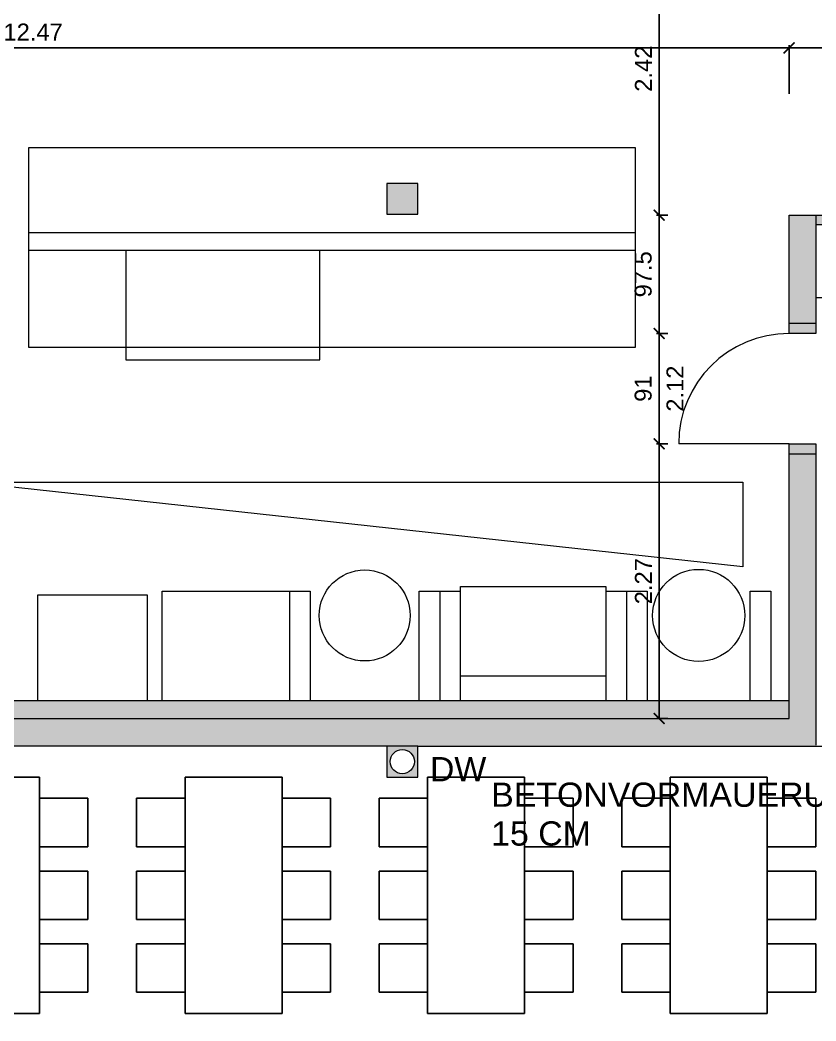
# Model space of a CAD drawing. Header units: metres. Extents: x 5.3 to 99.3, y 16.8 to 86.8.
# Drawn here: x 21.02 to 27.59, y 34.37 to 42.63 of the extents above; entities that cross this region are included whole.
import ezdxf

# ---------------------------------------------------------------- set-up
doc = ezdxf.new("R2010")
doc.units = ezdxf.units.M
for name, color, linetype in [('BEMASSUNG', 7, 'Continuous'), ('GRUNDRISS', 1, 'Continuous'), ('MÖBEL', 7, 'Continuous'), ('SCHRAFFUR', 7, 'Continuous'), ('TEXT', 7, 'Continuous')]:
    doc.layers.add(name, color=color, linetype=linetype)
doc.layers.get('0').off()
doc.styles.add('0.20', font='arial.ttf', dxfattribs={"height": 0.2})
doc.styles.get("Standard").update_dxf_attribs({"font": 'arial.ttf'})
doc.dimstyles.new('cm', dxfattribs={"dimscale": 0.1, "dimtxt": 1.4, "dimasz": 0.9, "dimexe": 0.2275, "dimexo": 10, "dimgap": 0.6, "dimtad": 1, "dimlfac": 100, "dimzin": 12, "dimdsep": 46, "dimlunit": 6, "dimtxsty": 'Standard', "dimblk": 'ARCHTICK', "dimcen": 0.09, "dimadec": 0, "dimazin": 0, "dimtfac": 1, "dimtofl": 0, "dimtmove": 0, "dimatfit": 2, "dimfxl": 15, "dimfxlon": 1, "dimtolj": 1, "dimtzin": 0, "dimarcsym": 0})
doc.dimstyles.new('m', dxfattribs={"dimscale": 0.1, "dimtxt": 1.4, "dimasz": 0.9, "dimexe": 0.2275, "dimexo": 10, "dimgap": 0.6, "dimtad": 1, "dimzin": 4, "dimdsep": 46, "dimlunit": 6, "dimtxsty": 'Standard', "dimblk": 'ARCHTICK', "dimcen": 0.09, "dimadec": 0, "dimazin": 0, "dimtfac": 1, "dimtofl": 0, "dimtmove": 0, "dimatfit": 2, "dimfxl": 10, "dimfxlon": 1, "dimtolj": 1, "dimtzin": 0, "dimarcsym": 0})
doc.dimstyles.new('Türen', dxfattribs={"dimscale": 0.1, "dimtxt": 1.4, "dimasz": 0.9, "dimexe": 0.2275, "dimexo": 10, "dimgap": 0.6, "dimtad": 1, "dimlfac": 100, "dimzin": 12, "dimdsep": 46, "dimlunit": 6, "dimtxsty": 'Standard', "dimblk": 'ARCHTICK', "dimcen": 0.09, "dimadec": 0, "dimazin": 0, "dimtfac": 1, "dimtofl": 0, "dimtmove": 0, "dimatfit": 2, "dimfxl": 1, "dimtolj": 1, "dimtzin": 0, "dimarcsym": 0})

# ---------------------------------------------------------------- blocks, each defined once
blk = doc.blocks.new('_ArchTick')
at = {"color": 0, "linetype": 'ByBlock', "const_width": 0.15}
blk.add_lwpolyline([(-0.5, -0.5), (0.5, 0.5)], dxfattribs=at)
blk = doc.blocks.new('*D72')
at = {"layer": 'BEMASSUNG', "color": 0, "lineweight": -2, "transparency": 16777216}
for p, q in [((14.8961, 28.1329), (14.8961, 27.1101)), ((83.4561, 28.1329), (83.4561, 27.1101)), ((14.8961, 27.1329), (83.4561, 27.1329))]:
    blk.add_line(p, q, dxfattribs=at)
at = {"layer": 'Defpoints', "color": 0, "lineweight": 18, "transparency": 16777216}
for p in [(83.4561, 61.4559), (14.8961, 36.3859), (83.4561, 27.1329)]:
    blk.add_point(p, dxfattribs=at)
at = {"layer": 'BEMASSUNG', "color": 0, "lineweight": -2, "transparency": 16777216, "xscale": 0.09000000000000001, "yscale": 0.09000000000000001, "zscale": 0.09000000000000001, "rotation": 180}
blk.add_blockref('_ArchTick', (14.8961, 27.1329), dxfattribs=at)
at = {"layer": 'BEMASSUNG', "color": 0, "lineweight": -2, "transparency": 16777216, "xscale": 0.09000000000000001, "yscale": 0.09000000000000001, "zscale": 0.09000000000000001}
blk.add_blockref('_ArchTick', (83.4561, 27.1329), dxfattribs=at)
at = {"layer": 'BEMASSUNG', "color": 0, "lineweight": 18, "transparency": 16777216, "insert": (49.1761, 27.2644), "char_height": 0.14, "attachment_point": 5}
blk.add_mtext('\\A1;68.56', dxfattribs=at)
blk = doc.blocks.new('*D74')
at = {"layer": 'BEMASSUNG', "color": 0, "lineweight": -2, "transparency": 16777216}
for p, q in [((19.5361, 28.9329), (19.5361, 27.9101)), ((42.7361, 28.9329), (42.7361, 27.9101)), ((19.5361, 27.9329), (42.7361, 27.9329))]:
    blk.add_line(p, q, dxfattribs=at)
at = {"layer": 'Defpoints', "color": 0, "lineweight": 18, "transparency": 16777216}
for p in [(19.5361, 36.3859), (42.7361, 31.7459), (42.7361, 27.9329)]:
    blk.add_point(p, dxfattribs=at)
at = {"layer": 'BEMASSUNG', "color": 0, "lineweight": -2, "transparency": 16777216, "xscale": 0.09000000000000001, "yscale": 0.09000000000000001, "zscale": 0.09000000000000001, "rotation": 180}
blk.add_blockref('_ArchTick', (19.5361, 27.9329), dxfattribs=at)
at = {"layer": 'BEMASSUNG', "color": 0, "lineweight": -2, "transparency": 16777216, "xscale": 0.09000000000000001, "yscale": 0.09000000000000001, "zscale": 0.09000000000000001}
blk.add_blockref('_ArchTick', (42.7361, 27.9329), dxfattribs=at)
at = {"layer": 'BEMASSUNG', "color": 0, "lineweight": 18, "transparency": 16777216, "insert": (31.1361, 28.0644), "char_height": 0.14, "attachment_point": 5}
blk.add_mtext('\\A1;23.20', dxfattribs=at)
blk = doc.blocks.new('*D166')
at = {"layer": 'BEMASSUNG', "color": 0, "lineweight": -2, "transparency": 16777216}
for p, q in [((14.8961, 42.2799), (14.8961, 42.4204)), ((27.3661, 42.0179), (27.3661, 42.4204)), ((14.8961, 42.3976), (27.3661, 42.3976))]:
    blk.add_line(p, q, dxfattribs=at)
at = {"layer": 'Defpoints', "color": 0, "lineweight": 18, "transparency": 16777216}
for p in [(27.3661, 42.3976), (14.8961, 41.2799), (27.3661, 41.0179)]:
    blk.add_point(p, dxfattribs=at)
at = {"layer": 'BEMASSUNG', "color": 0, "lineweight": -2, "transparency": 16777216, "xscale": 0.09000000000000001, "yscale": 0.09000000000000001, "zscale": 0.09000000000000001, "rotation": 180}
blk.add_blockref('_ArchTick', (14.8961, 42.3976), dxfattribs=at)
at = {"layer": 'BEMASSUNG', "color": 0, "lineweight": -2, "transparency": 16777216, "xscale": 0.09000000000000001, "yscale": 0.09000000000000001, "zscale": 0.09000000000000001}
blk.add_blockref('_ArchTick', (27.3661, 42.3976), dxfattribs=at)
at = {"layer": 'BEMASSUNG', "color": 0, "lineweight": 18, "transparency": 16777216, "insert": (21.1311, 42.5279), "char_height": 0.14, "attachment_point": 5}
blk.add_mtext('\\A1;12.47', dxfattribs=at)
blk = doc.blocks.new('*D167')
at = {"layer": 'BEMASSUNG', "color": 0, "lineweight": -2, "transparency": 16777216}
for p, q in [((27.3661, 42.0179), (27.3661, 42.4204)), ((29.8861, 42.0179), (29.8861, 42.4204)), ((27.3661, 42.3976), (29.8861, 42.3976))]:
    blk.add_line(p, q, dxfattribs=at)
at = {"layer": 'Defpoints', "color": 0, "lineweight": 18, "transparency": 16777216}
for p in [(29.8861, 42.3976), (27.3661, 41.0179), (29.8861, 41.0179)]:
    blk.add_point(p, dxfattribs=at)
at = {"layer": 'BEMASSUNG', "color": 0, "lineweight": -2, "transparency": 16777216, "xscale": 0.09000000000000001, "yscale": 0.09000000000000001, "zscale": 0.09000000000000001, "rotation": 180}
blk.add_blockref('_ArchTick', (27.3661, 42.3976), dxfattribs=at)
at = {"layer": 'BEMASSUNG', "color": 0, "lineweight": -2, "transparency": 16777216, "xscale": 0.09000000000000001, "yscale": 0.09000000000000001, "zscale": 0.09000000000000001}
blk.add_blockref('_ArchTick', (29.8861, 42.3976), dxfattribs=at)
at = {"layer": 'BEMASSUNG', "color": 0, "lineweight": 18, "transparency": 16777216, "insert": (28.6261, 42.5291), "char_height": 0.14, "attachment_point": 5}
blk.add_mtext('\\A1;2.52', dxfattribs=at)
blk = doc.blocks.new('*D225')
at = {"layer": 'BEMASSUNG', "color": 0, "lineweight": -2, "transparency": 16777216}
for p, q in [((27.2952, 43.4329), (26.2724, 43.4329)), ((26.2952, 43.4329), (26.2952, 41.0179)), ((26.3661, 41.0179), (26.2724, 41.0179))]:
    blk.add_line(p, q, dxfattribs=at)
at = {"layer": 'Defpoints', "color": 0, "lineweight": 18, "transparency": 16777216}
for p in [(28.7861, 43.4329), (26.2952, 41.0179), (27.3661, 41.0179)]:
    blk.add_point(p, dxfattribs=at)
at = {"layer": 'BEMASSUNG', "color": 0, "lineweight": -2, "transparency": 16777216, "xscale": 0.09000000000000001, "yscale": 0.09000000000000001, "zscale": 0.09000000000000001}
for p, rotation in [((26.2952, 43.4329), 90), ((26.2952, 41.0179), 270)]:
    blk.add_blockref('_ArchTick', p, dxfattribs=dict(at, rotation=rotation))
at = {"layer": 'BEMASSUNG', "color": 0, "lineweight": 18, "transparency": 16777216, "insert": (26.1649, 42.2254), "char_height": 0.14, "attachment_point": 5, "rotation": 90}
blk.add_mtext('\\A1;2.42', dxfattribs=at)
blk = doc.blocks.new('*D226')
at = {"layer": 'BEMASSUNG', "color": 0, "lineweight": -2, "transparency": 16777216}
for p, q in [((26.3661, 41.0179), (26.2724, 41.0179)), ((26.2952, 41.0179), (26.2952, 40.0429)), ((26.3661, 40.0429), (26.2724, 40.0429))]:
    blk.add_line(p, q, dxfattribs=at)
at = {"layer": 'Defpoints', "color": 0, "lineweight": 18, "transparency": 16777216}
for p in [(27.3661, 41.0179), (26.2952, 40.0429), (27.3661, 40.0429)]:
    blk.add_point(p, dxfattribs=at)
at = {"layer": 'BEMASSUNG', "color": 0, "lineweight": -2, "transparency": 16777216, "xscale": 0.09000000000000001, "yscale": 0.09000000000000001, "zscale": 0.09000000000000001}
for p, rotation in [((26.2952, 41.0179), 90), ((26.2952, 40.0429), 270)]:
    blk.add_blockref('_ArchTick', p, dxfattribs=dict(at, rotation=rotation))
at = {"layer": 'BEMASSUNG', "color": 0, "lineweight": 18, "transparency": 16777216, "insert": (26.1637, 40.5304), "char_height": 0.14, "attachment_point": 5, "rotation": 90}
blk.add_mtext('\\A1;97.5', dxfattribs=at)
blk = doc.blocks.new('*D227')
at = {"layer": 'BEMASSUNG', "color": 0, "lineweight": -2, "transparency": 16777216}
for p, q in [((26.3661, 40.0429), (26.2724, 40.0429)), ((26.2952, 40.0429), (26.2952, 39.1329)), ((26.3661, 39.1329), (26.2724, 39.1329))]:
    blk.add_line(p, q, dxfattribs=at)
at = {"layer": 'Defpoints', "color": 0, "lineweight": 18, "transparency": 16777216}
for p in [(27.3661, 40.0429), (26.2952, 39.1329), (27.3661, 39.1329)]:
    blk.add_point(p, dxfattribs=at)
at = {"layer": 'BEMASSUNG', "color": 0, "lineweight": -2, "transparency": 16777216, "xscale": 0.09000000000000001, "yscale": 0.09000000000000001, "zscale": 0.09000000000000001}
for p, rotation in [((26.2952, 40.0429), 90), ((26.2952, 39.1329), 270)]:
    blk.add_blockref('_ArchTick', p, dxfattribs=dict(at, rotation=rotation))
at = {"layer": 'BEMASSUNG', "color": 0, "lineweight": 18, "transparency": 16777216, "char_height": 0.14, "attachment_point": 5, "rotation": 90}
for s, insert in [('\\A1;2.12', (26.4255, 39.5879)), ('\\A1;91', (26.1637, 39.5879))]:
    blk.add_mtext(s, dxfattribs=dict(at, insert=insert))
blk = doc.blocks.new('*D228')
at = {"layer": 'BEMASSUNG', "color": 0, "lineweight": -2, "transparency": 16777216}
for p, q in [((26.3661, 39.1329), (26.2724, 39.1329)), ((26.2952, 39.1329), (26.2952, 36.8679)), ((26.3661, 36.8679), (26.2724, 36.8679))]:
    blk.add_line(p, q, dxfattribs=at)
at = {"layer": 'Defpoints', "color": 0, "lineweight": 18, "transparency": 16777216}
for p in [(27.3661, 39.1329), (26.2952, 36.8679), (27.3661, 36.8679)]:
    blk.add_point(p, dxfattribs=at)
at = {"layer": 'BEMASSUNG', "color": 0, "lineweight": -2, "transparency": 16777216, "xscale": 0.09000000000000001, "yscale": 0.09000000000000001, "zscale": 0.09000000000000001}
for p, rotation in [((26.2952, 39.1329), 90), ((26.2952, 36.8679), 270)]:
    blk.add_blockref('_ArchTick', p, dxfattribs=dict(at, rotation=rotation))
at = {"layer": 'BEMASSUNG', "color": 0, "lineweight": 18, "transparency": 16777216, "insert": (26.1649, 38.0004), "char_height": 0.14, "attachment_point": 5, "rotation": 90}
blk.add_mtext('\\A1;2.27', dxfattribs=at)

msp = doc.modelspace()

# ---------------------------------------------------------------- hatches: boundary and pattern name
at = {"layer": 'SCHRAFFUR', "lineweight": 18, "transparency": 33554687}
h = msp.add_hatch(color=256, dxfattribs=at)
h.dxf.hatch_style = 1
h.paths.add_polyline_path([(19.69607, 53.59287), (19.57607, 53.59287), (19.57607, 52.42987), (19.66307, 52.42987), (19.69607, 52.42987)])
h.paths.add_polyline_path([(19.76007, 37.01787), (27.36607, 37.01787), (27.36607, 39.04787), (27.58607, 39.04787), (27.58607, 36.63987), (24.30307, 36.63987), (24.04907, 36.63987), (19.76007, 36.63987), (19.76007, 36.64787)])
h = msp.add_hatch(color=256, dxfattribs=at)
h.dxf.hatch_style = 1
h.paths.add_polyline_path([(43.16607, 52.42987), (43.01107, 52.42987), (43.01107, 52.17587), (43.16607, 52.17587)])
h.paths.add_polyline_path([(43.01107, 52.42987), (42.86307, 52.42987), (42.86307, 52.17587), (43.01107, 52.17587)])
h.paths.add_polyline_path([(42.86307, 52.42987), (42.60907, 52.42987), (42.60907, 52.17587), (42.86307, 52.17587)])
h.paths.add_polyline_path([(42.83607, 52.30287, -1), (42.63607, 52.30287, -1)], flags=16)
h.paths.add_polyline_path([(38.22307, 52.42987), (37.96907, 52.42987), (37.96907, 52.17587), (38.22307, 52.17587)])
h.paths.add_polyline_path([(33.58307, 52.42987), (33.32907, 52.42987), (33.32907, 52.17587), (33.58307, 52.17587)])
h.paths.add_polyline_path([(38.22307, 47.93987), (37.96907, 47.93987), (37.96907, 47.68587), (38.22307, 47.68587)])
h.paths.add_polyline_path([(33.58307, 47.93987), (33.32907, 47.93987), (33.32907, 47.68587), (33.58307, 47.68587)])
h.paths.add_polyline_path([(28.94307, 52.42987), (28.68907, 52.42987), (28.68907, 52.17587), (28.94307, 52.17587)])
h.paths.add_polyline_path([(24.30307, 52.42987), (24.04907, 52.42987), (24.04907, 52.17587), (24.30307, 52.17587)])
h.paths.add_polyline_path([(24.30307, 47.93987), (24.04907, 47.93987), (24.04907, 47.68587), (24.16607, 47.68587), (24.30307, 47.68587)])
h.paths.add_polyline_path([(33.58307, 41.27987), (33.32907, 41.27987), (33.32907, 41.02587), (33.58307, 41.02587)])
h.paths.add_polyline_path([(28.94307, 41.27987), (28.68907, 41.27987), (28.68907, 41.02587), (28.94307, 41.02587)])
h.paths.add_polyline_path([(34.39607, 40.99287), (34.29607, 40.99287), (34.29607, 40.94287), (34.39607, 40.94287)])
h.paths.add_polyline_path([(34.29607, 41.01787), (27.58607, 41.01787), (27.58607, 40.93787), (34.29607, 40.93787)])
h.paths.add_polyline_path([(33.62607, 39.95287), (30.47607, 39.95287), (30.47607, 40.93787), (30.32607, 40.93787), (30.32607, 38.94287), (28.50607, 38.94287), (28.50607, 38.79287), (37.16607, 38.79287), (37.16607, 38.94287), (30.47607, 38.94287), (30.47607, 39.80287), (33.62607, 39.80287)])
h.paths.add_polyline_path([(27.58607, 41.01787), (27.36607, 41.01787), (27.36607, 40.12787), (27.58607, 40.12787)])
h.paths.add_polyline_path([(27.58607, 40.12787), (27.36607, 40.12787), (27.36607, 40.04287), (27.58607, 40.04287)])
h.paths.add_polyline_path([(24.30307, 41.27987), (24.04907, 41.27987), (24.04907, 41.02587), (24.30307, 41.02587)])
h.paths.add_polyline_path([(27.58607, 39.13287), (27.36607, 39.13287), (27.36607, 39.09037), (27.36607, 39.04787), (27.58607, 39.04787)])
h.paths.add_polyline_path([(51.09307, 52.36287), (51.01307, 52.36287), (51.01307, 51.30287), (51.09307, 51.30287)])
h.paths.add_polyline_path([(51.09307, 50.50287), (51.01307, 50.50287), (51.01307, 49.59287), (47.49607, 49.59287), (47.49607, 49.51287), (51.57107, 49.51287), (51.57107, 49.59287), (51.09307, 49.59287)])
h.paths.add_polyline_path([(51.03807, 52.41287), (49.83307, 52.41287), (49.83307, 52.36287), (51.03807, 52.36287)])
h.paths.add_polyline_path([(49.57907, 52.41287), (47.49607, 52.41287), (47.49607, 52.36287), (49.57907, 52.36287)])
h.paths.add_polyline_path([(53.39807, 52.41287), (51.03807, 52.41287), (51.03807, 52.36287), (51.09307, 52.36287), (53.39807, 52.36287)])
h.paths.add_polyline_path([(58.55907, 52.41287), (57.35807, 52.41287), (57.35807, 52.36287), (58.55907, 52.36287)])
h.paths.add_polyline_path([(57.35807, 52.41287), (56.15307, 52.41287), (56.15307, 52.36287), (57.35807, 52.36287)])
h.paths.add_polyline_path([(56.15307, 52.41287), (54.94807, 52.41287), (54.94807, 52.36287), (56.15307, 52.36287)])
h.paths.add_polyline_path([(54.94807, 52.41287), (54.39807, 52.41287), (54.39807, 52.36287), (54.94807, 52.36287)])
h.paths.add_polyline_path([(58.68907, 52.17587), (58.60907, 52.17587), (58.60907, 51.30287), (58.68907, 51.30287)])
h.paths.add_polyline_path([(58.68907, 50.50287), (58.60907, 50.50287), (58.60907, 49.59287), (58.68907, 49.59287)])
h.paths.add_polyline_path([(58.57907, 51.73287), (58.52907, 51.73287), (58.52907, 50.87287), (58.57907, 50.87287)])
h.paths.add_polyline_path([(65.38607, 48.86287), (68.07607, 48.86287), (68.07607, 48.94287), (64.26607, 48.94287), (64.26607, 48.86287), (65.30607, 48.86287), (65.30607, 43.54687), (65.38607, 43.54687)])
h.paths.add_polyline_path([(67.53907, 52.41287), (59.89307, 52.41287), (59.89307, 52.19287), (67.53907, 52.19287)])
h = msp.add_hatch(color=256, dxfattribs=at)
h.dxf.hatch_style = 1
h.paths.add_polyline_path([(24.30307, 36.63987), (24.04907, 36.63987), (24.04907, 36.38587), (24.30307, 36.38587)])
h.paths.add_polyline_path([(24.07607, 36.51287, -1), (24.27607, 36.51287, -1)], flags=16)
h.paths.add_polyline_path([(28.94307, 36.63987), (28.68907, 36.63987), (28.68907, 36.38587), (28.94307, 36.38587)])
h.paths.add_polyline_path([(33.58307, 36.63987), (33.32907, 36.63987), (33.32907, 36.38587), (33.58307, 36.38587)])
h.paths.add_polyline_path([(38.22307, 36.63987), (37.96907, 36.63987), (37.96907, 36.38587), (38.22307, 36.38587)])
h.paths.add_polyline_path([(38.22307, 41.27987), (37.96907, 41.27987), (37.96907, 41.02587), (38.22307, 41.02587)])
h.paths.add_polyline_path([(36.27607, 40.94287), (35.41607, 40.94287), (35.41607, 40.79287), (35.78607, 40.79287), (35.78607, 40.66287), (35.92607, 40.66287), (35.92607, 40.79287), (36.27607, 40.79287)])
h.paths.add_polyline_path([(36.96607, 40.94287), (36.27607, 40.94287), (36.27607, 40.79287), (36.96607, 40.79287)])

# ---------------------------------------------------------------- linework, layer by layer
at = {"layer": 'GRUNDRISS', "lineweight": 18, "transparency": 33554687}
for p, q in [((21.09607, 41.57587), (26.09607, 41.57587)), ((21.09607, 39.92587), (21.09607, 41.57587)), ((26.09607, 41.57587), (26.09607, 39.92587)), ((24.30307, 41.27987), (24.04907, 41.27987)), ((24.04907, 41.27987), (24.04907, 41.02587)), ((24.30307, 41.02587), (24.30307, 41.27987)), ((24.04907, 41.02587), (24.30307, 41.02587)), ((27.36607, 40.04287), (27.36607, 41.01787)), ((27.36607, 41.01787), (34.29607, 41.01787)), ((27.58607, 41.01787), (27.58607, 40.04287)), ((34.29607, 40.93787), (27.58607, 40.93787)), ((21.09607, 40.87587), (26.09607, 40.87587)), ((26.09607, 40.72587), (21.09607, 40.72587)), ((21.89607, 40.72587), (21.89607, 39.82587)), ((23.49607, 39.82587), (23.49607, 40.72587)), ((27.58607, 40.33787), (30.32607, 40.33787)), ((27.36607, 40.12787), (27.58607, 40.12787)), ((27.58607, 40.04287), (27.36607, 40.04287)), ((26.09607, 39.92587), (21.09607, 39.92587)), ((21.89607, 39.82587), (23.49607, 39.82587)), ((27.36607, 39.13287), (26.45607, 39.13287)), ((27.36607, 39.09037), (27.36607, 39.13287)), ((27.36607, 39.13287), (27.58607, 39.13287)), ((27.58607, 39.13287), (27.58607, 36.64787)), ((27.36607, 36.86787), (27.36607, 39.09037)), ((27.58607, 39.04787), (27.36607, 39.04787)), ((20.58607, 38.81787), (26.98607, 38.81787)), ((26.98607, 38.11787), (20.58607, 38.81787)), ((26.98607, 38.81787), (26.98607, 38.11787)), ((21.17107, 37.01787), (21.17107, 37.88787)), ((21.17107, 37.88787), (22.07107, 37.88787)), ((22.07107, 37.88787), (22.07107, 37.01787)), ((22.19607, 37.01787), (22.19607, 37.91787)), ((22.19607, 37.91787), (23.41607, 37.91787)), ((23.24607, 37.91787), (23.24607, 37.01787)), ((23.41607, 37.91787), (23.41607, 37.01787)), ((24.31607, 37.01787), (24.31607, 37.91787)), ((24.31607, 37.91787), (24.65607, 37.91787)), ((24.48607, 37.91787), (24.48607, 37.01787)), ((24.65607, 37.01787), (24.65607, 37.95787)), ((24.65607, 37.95787), (25.85607, 37.95787)), ((25.85607, 37.95787), (25.85607, 37.01787)), ((25.85607, 37.91787), (26.19607, 37.91787)), ((26.02607, 37.91787), (26.02607, 37.01787)), ((26.19607, 37.91787), (26.19607, 37.01787)), ((27.04607, 37.01787), (27.04607, 37.91787)), ((27.04607, 37.91787), (27.21607, 37.91787)), ((27.21607, 37.91787), (27.21607, 37.01787)), ((25.85607, 37.21787), (24.65607, 37.21787)), ((19.76007, 37.01787), (27.36607, 37.01787)), ((19.76007, 36.86787), (27.36607, 36.86787)), ((24.04907, 36.63987), (19.76007, 36.63987)), ((24.30307, 36.63987), (24.04907, 36.63987)), ((24.04907, 36.63987), (24.04907, 36.38587)), ((24.30307, 36.63987), (37.96907, 36.63987)), ((24.30307, 36.38587), (24.30307, 36.63987)), ((24.04907, 36.38587), (24.30307, 36.38587))]:
    msp.add_line(p, q, dxfattribs=at)
for centre, radius in [((23.86607, 37.71787), 0.375), ((26.62107, 37.71787), 0.38), ((24.17607, 36.51287), 0.1)]:
    msp.add_circle(centre, radius, dxfattribs=at)
msp.add_arc((27.36607, 39.13287), 0.91, 90, 180, dxfattribs=at)
at = {"layer": 'MÖBEL', "linetype": 'Continuous'}
for p, q in [((21.18307, 36.38587), (20.38307, 36.38587)), ((21.18307, 36.38587), (21.18307, 34.43587)), ((23.18407, 36.38587), (22.38407, 36.38587)), ((22.38407, 36.38587), (22.38407, 34.43587)), ((23.18407, 36.38587), (23.18407, 34.43587)), ((24.38507, 36.38587), (24.38507, 34.43587)), ((25.18507, 36.38587), (24.38507, 36.38587)), ((25.18507, 36.38587), (25.18507, 34.43587)), ((26.38607, 36.38587), (26.38607, 34.43587)), ((27.18607, 36.38587), (26.38607, 36.38587)), ((27.18607, 36.38587), (27.18607, 34.43587)), ((21.18307, 36.21087), (21.58307, 36.21087)), ((21.58307, 35.81087), (21.58307, 36.21087)), ((21.98407, 35.81087), (21.98407, 36.21087)), ((21.98407, 36.21087), (22.38407, 36.21087)), ((23.18407, 36.21087), (23.58407, 36.21087)), ((23.58407, 35.81087), (23.58407, 36.21087)), ((23.98507, 35.81087), (23.98507, 36.21087)), ((23.98507, 36.21087), (24.38507, 36.21087)), ((25.18507, 36.21087), (25.58507, 36.21087)), ((25.58507, 35.81087), (25.58507, 36.21087)), ((25.98607, 35.81087), (25.98607, 36.21087)), ((25.98607, 36.21087), (26.38607, 36.21087)), ((27.18607, 36.21087), (27.58607, 36.21087)), ((27.58607, 35.81087), (27.58607, 36.21087)), ((21.18307, 35.81087), (21.58307, 35.81087)), ((21.98407, 35.81087), (22.38407, 35.81087)), ((23.18407, 35.81087), (23.58407, 35.81087)), ((23.98507, 35.81087), (24.38507, 35.81087)), ((25.18507, 35.81087), (25.58507, 35.81087)), ((25.98607, 35.81087), (26.38607, 35.81087)), ((27.18607, 35.81087), (27.58607, 35.81087)), ((21.18307, 35.61087), (21.58307, 35.61087)), ((21.58307, 35.61087), (21.58307, 35.21087)), ((21.98407, 35.61087), (21.98407, 35.21087)), ((21.98407, 35.61087), (22.38407, 35.61087)), ((23.18407, 35.61087), (23.58407, 35.61087)), ((23.58407, 35.61087), (23.58407, 35.21087)), ((23.98507, 35.61087), (23.98507, 35.21087)), ((23.98507, 35.61087), (24.38507, 35.61087)), ((25.18507, 35.61087), (25.58507, 35.61087)), ((25.58507, 35.61087), (25.58507, 35.21087)), ((25.98607, 35.61087), (25.98607, 35.21087)), ((25.98607, 35.61087), (26.38607, 35.61087)), ((27.18607, 35.61087), (27.58607, 35.61087)), ((27.58607, 35.61087), (27.58607, 35.21087)), ((21.18307, 35.21087), (21.58307, 35.21087)), ((21.98407, 35.21087), (22.38407, 35.21087)), ((23.18407, 35.21087), (23.58407, 35.21087)), ((23.98507, 35.21087), (24.38507, 35.21087)), ((25.18507, 35.21087), (25.58507, 35.21087)), ((25.98607, 35.21087), (26.38607, 35.21087)), ((27.18607, 35.21087), (27.58607, 35.21087)), ((21.18307, 35.01087), (21.58307, 35.01087)), ((21.58307, 35.01087), (21.58307, 34.61087)), ((21.98407, 35.01087), (21.98407, 34.61087)), ((21.98407, 35.01087), (22.38407, 35.01087)), ((23.18407, 35.01087), (23.58407, 35.01087)), ((23.58407, 35.01087), (23.58407, 34.61087)), ((23.98507, 35.01087), (23.98507, 34.61087)), ((23.98507, 35.01087), (24.38507, 35.01087)), ((25.18507, 35.01087), (25.58507, 35.01087)), ((25.58507, 35.01087), (25.58507, 34.61087)), ((25.98607, 35.01087), (25.98607, 34.61087)), ((25.98607, 35.01087), (26.38607, 35.01087)), ((27.18607, 35.01087), (27.58607, 35.01087)), ((27.58607, 35.01087), (27.58607, 34.61087)), ((21.18307, 34.61087), (21.58307, 34.61087)), ((21.98407, 34.61087), (22.38407, 34.61087)), ((23.18407, 34.61087), (23.58407, 34.61087)), ((23.98507, 34.61087), (24.38507, 34.61087)), ((25.18507, 34.61087), (25.58507, 34.61087)), ((25.98607, 34.61087), (26.38607, 34.61087)), ((27.18607, 34.61087), (27.58607, 34.61087)), ((20.38307, 34.43587), (21.18307, 34.43587)), ((22.38407, 34.43587), (23.18407, 34.43587)), ((24.38507, 34.43587), (25.18507, 34.43587)), ((26.38607, 34.43587), (27.18607, 34.43587))]:
    msp.add_line(p, q, dxfattribs=at)

# ---------------------------------------------------------------- texts
at = {"layer": 'TEXT', "linetype": 'Continuous', "char_height": 0.2, "attachment_point": 7, "style": '0.20'}
for s, insert in [('{DW}', (24.4039, 36.35057)), ('{BETONVORMAUERUNG}', (24.90906, 36.13717)), ('15 CM ', (24.90906, 35.81742))]:
    msp.add_mtext(s, dxfattribs=dict(at, insert=insert))

# ---------------------------------------------------------------- dimensions: what is measured, and where the dimension line sits
at = {"layer": 'BEMASSUNG', "lineweight": 18, "transparency": 33554687}
for base, p1, p2, picture, middle in [((83.45607, 27.13287), (14.89607, 36.38587), (83.45607, 61.45587), '*D72', (49.17607, 27.26436)), ((27.36607, 42.39764), (14.89607, 41.27987), (27.36607, 41.01787), '*D166', (21.13107, 42.52793))]:
    dim = msp.add_linear_dim(base=base, p1=p1, p2=p2, dimstyle='m', dxfattribs=at)
    dim.commit()
    dim.dimension.update_dxf_attribs({"geometry": picture, "text_midpoint": middle})
for base, p1, p2, dimstyle, override, picture, middle in [((26.2951716823, 41.0178749324), (28.7860697283, 43.4328749324), (27.3660697283, 41.0178749324), 'm', {"dimtmove": 1}, '*D225', (26.1648851885, 42.2253749324)), ((26.29517, 39.13287), (27.36607, 40.04287), (27.36607, 39.13287), 'Türen', {"dimpost": '\\X2.12\\X'}, '*D227', (26.29517, 39.58787)), ((26.2951716823, 36.8678749324), (27.3660697283, 39.1328749324), (27.3660697283, 36.8678749324), 'm', {"dimtmove": 1}, '*D228', (26.1648851885, 38.0003749324))]:
    dim = msp.add_linear_dim(base=base, p1=p1, p2=p2, angle=90, dimstyle=dimstyle, override=override, dxfattribs=at)
    dim.commit()
    dim.dimension.update_dxf_attribs({"geometry": picture, "text_midpoint": middle})
for base, p1, p2, picture, middle in [((29.88607, 42.39764), (27.36607, 41.01787), (29.88607, 41.01787), '*D167', (28.62607, 42.52912)), ((42.73607, 27.93287), (19.53607, 36.38587), (42.73607, 31.74587), '*D74', (31.13607, 28.0644))]:
    dim = msp.add_linear_dim(base=base, p1=p1, p2=p2, dimstyle='m', override={"dimtmove": 1}, dxfattribs=at)
    dim.commit()
    dim.dimension.update_dxf_attribs({"geometry": picture, "text_midpoint": middle})
dim = msp.add_linear_dim(base=(26.29517, 40.04287), p1=(27.36607, 41.01787), p2=(27.36607, 40.04287), angle=90, dimstyle='cm', dxfattribs=at)
dim.commit()
dim.dimension.update_dxf_attribs({"geometry": '*D226', "text_midpoint": (26.16369, 40.53037)})

doc.saveas('drawing.dxf')
